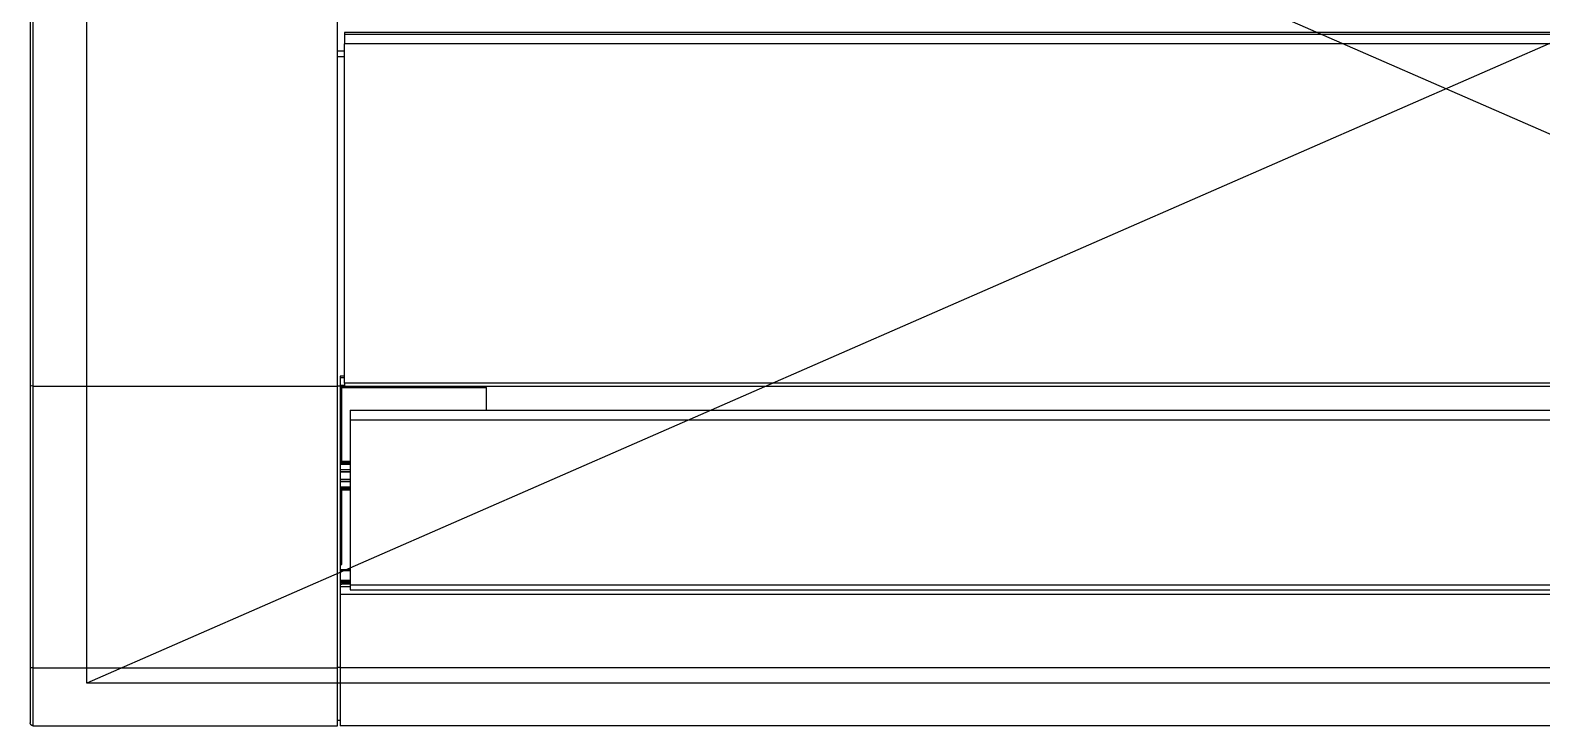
# Model space of a CAD drawing. Header units: millimetres. Extents: x 0 to 460473, y -68369 to 85219.
# Drawn here: x 256855 to 257388, y 11225 to 11471 of the extents above; entities that cross this region are included whole.
import ezdxf

# ---------------------------------------------------------------- set-up
doc = ezdxf.new("R2010")
doc.units = ezdxf.units.MM
doc.header["$LTSCALE"] = 50

# ---------------------------------------------------------------- blocks, each defined once
blk = doc.blocks.new('FSFSGF')
at = {"color": 1}
for p, q in [((325204.31, 82180.36), (325624.31, 83140.36)), ((325204.31, 83140.36), (325624.31, 82180.36))]:
    blk.add_line(p, q, dxfattribs=at)
at = {"color": 8}
for p, q in [((325394.4, 83049.36), (325394.4, 82271.36)), ((325394.99, 82271.36), (325394.99, 83049.36)), ((325398.4, 83049.36), (325398.4, 82271.36)), ((325518.28, 83049.36), (325518.28, 82271.36)), ((325519.32, 82271.36), (325519.32, 83049.36)), ((325527.82, 82273.36), (325527.82, 83047.36)), ((325531.26, 82273.36), (325531.26, 83047.36)), ((325589.63, 83047.36), (325589.63, 82273.36)), ((325591.32, 82273.36), (325591.32, 83047.36)), ((325592.82, 82269.86), (325592.82, 83050.86)), ((325618.89, 83050.86), (325618.89, 82269.86)), ((325639.32, 83050.86), (325639.32, 82269.86)), ((325519.46, 82321.36), (325519.32, 82321.36)), ((325519.82, 82321.36), (325519.46, 82321.36)), ((325519.82, 82270.36), (325519.82, 82321.36)), ((325519.82, 82321.36), (325527.82, 82321.36)), ((325527.82, 82273.36), (325528.43, 82273.36)), ((325528.43, 82273.36), (325529.69, 82273.36)), ((325529.69, 82273.36), (325531.26, 82273.36)), ((325531.26, 82273.36), (325589.63, 82273.36)), ((325545.91, 82273.36), (325545.96, 82269.86)), ((325545.99, 82273.36), (325546.04, 82269.86)), ((325546.12, 82269.86), (325546.07, 82273.36)), ((325546.4, 82273.36), (325546.45, 82269.86)), ((325546.78, 82273.36), (325546.8, 82269.86)), ((325546.92, 82273.36), (325546.95, 82269.86)), ((325547, 82273.36), (325547.03, 82269.86)), ((325548.86, 82273.36), (325548.9, 82269.86)), ((325548.92, 82273.36), (325548.96, 82269.86)), ((325549.64, 82273.36), (325549.63, 82269.86)), ((325549.77, 82273.36), (325549.77, 82269.86)), ((325549.81, 82273.36), (325549.8, 82269.86)), ((325552.28, 82273.36), (325552.28, 82269.86)), ((325552.31, 82273.36), (325552.32, 82269.86)), ((325552.44, 82273.36), (325552.45, 82269.86)), ((325553.16, 82273.36), (325553.12, 82269.86)), ((325553.22, 82273.36), (325553.19, 82269.86)), ((325555.08, 82273.36), (325555.06, 82269.86)), ((325555.17, 82273.36), (325555.14, 82269.86)), ((325555.31, 82273.36), (325555.28, 82269.86)), ((325555.69, 82273.36), (325555.64, 82269.86)), ((325556.01, 82273.36), (325555.97, 82269.86)), ((325556.09, 82273.36), (325556.04, 82269.86)), ((325556.18, 82273.36), (325556.13, 82269.86)), ((325584.22, 82273.36), (325584.22, 82269.86)), ((325584.52, 82269.86), (325584.52, 82273.36)), ((325588.02, 82273.36), (325588.02, 82269.86)), ((325588.32, 82269.86), (325588.32, 82273.36)), ((325588.82, 82273.36), (325588.82, 82269.86)), ((325589.32, 82273.37), (325589.32, 82270.36)), ((325589.63, 82273.36), (325590.84, 82273.36)), ((325590.24, 82273.37), (325590.24, 82269.86)), ((325590.84, 82273.36), (325591.32, 82273.36)), ((325519.32, 82268.86), (325213.95, 82268.86)), ((325394.4, 82271.36), (325394.55, 82271.36)), ((325394.55, 82271.36), (325394.99, 82271.36)), ((325394.99, 82271.36), (325398.4, 82271.36)), ((325518.28, 82271.36), (325398.4, 82271.36)), ((325401.1, 82271.36), (325401.1, 82268.86)), ((325402.89, 82268.86), (325402.89, 82271.36)), ((325515.82, 82271.36), (325515.82, 82269.86)), ((325515.82, 82269.86), (325519.2, 82269.86)), ((325516.32, 82269.86), (325516.32, 82271.36)), ((325518.28, 82271.36), (325519.01, 82271.36)), ((325519.01, 82271.36), (325519.32, 82271.36)), ((325519.12, 82271.36), (325519.12, 82269.86)), ((325519.2, 82269.86), (325592.82, 82269.86)), ((325519.2, 82268.86), (325519.2, 82269.86)), ((325519.32, 82269.86), (325519.32, 82271.36)), ((325519.32, 82269.86), (325519.46, 82270.01)), ((325618.89, 82268.86), (325519.32, 82268.86)), ((325519.32, 82161.36), (325519.32, 82268.86)), ((325519.46, 82270.01), (325519.82, 82270.36)), ((325546.04, 82270.36), (325519.82, 82270.36)), ((325582.32, 82270.36), (325556.14, 82270.36)), ((325582.32, 82270.01), (325582.32, 82270.36)), ((325582.32, 82269.86), (325582.32, 82270.01)), ((325588.82, 82269.86), (325588.87, 82269.86)), ((325588.87, 82269.86), (325588.92, 82269.87)), ((325588.92, 82269.87), (325588.99, 82269.89)), ((325588.99, 82269.89), (325589.06, 82269.92)), ((325589.06, 82269.92), (325589.1, 82269.95)), ((325589.1, 82269.95), (325589.14, 82269.98)), ((325589.14, 82269.98), (325589.17, 82270.01)), ((325589.17, 82270.01), (325589.21, 82270.06)), ((325589.21, 82270.06), (325589.23, 82270.08)), ((325589.23, 82270.08), (325589.25, 82270.11)), ((325589.25, 82270.11), (325589.27, 82270.14)), ((325589.27, 82270.14), (325589.28, 82270.18)), ((325589.28, 82270.18), (325589.3, 82270.22)), ((325589.3, 82270.22), (325589.31, 82270.26)), ((325589.31, 82270.31), (325589.32, 82270.36)), ((325589.31, 82270.26), (325589.31, 82270.31)), ((325592.82, 82269.86), (325618.89, 82269.86)), ((325618.58, 82268.86), (325618.58, 82269.86)), ((325618.89, 82269.86), (325622.96, 82269.86)), ((325618.89, 82161.36), (325618.89, 82268.86)), ((325622.96, 82268.86), (325618.89, 82268.86)), ((325622.96, 82269.86), (325626.85, 82269.86)), ((325626.85, 82268.86), (325622.96, 82268.86)), ((325626.85, 82269.86), (325630.51, 82269.86)), ((325630.51, 82268.86), (325626.85, 82268.86)), ((325630.51, 82269.86), (325633.84, 82269.86)), ((325633.84, 82268.86), (325630.51, 82268.86)), ((325633.84, 82269.86), (325636.8, 82269.86)), ((325636.8, 82268.86), (325633.84, 82268.86)), ((325636.8, 82269.86), (325639.32, 82269.86)), ((325639.32, 82268.86), (325636.8, 82268.86)), ((325637.32, 82268.86), (325637.32, 82269.86)), ((325639.32, 82161.36), (325639.32, 82268.86)), ((325519.32, 82161.36), (325213.95, 82161.36)), ((325213.99, 82160.36), (325519.26, 82160.36)), ((325519.3, 82160.65), (325519.26, 82160.36)), ((325519.26, 82160.36), (325618.73, 82160.36)), ((325519.32, 82161.36), (325519.3, 82160.65)), ((325618.89, 82161.36), (325519.32, 82161.36)), ((325618.84, 82160.65), (325618.73, 82160.36)), ((325618.73, 82160.36), (325622.62, 82160.36)), ((325618.89, 82161.36), (325618.84, 82160.65)), ((325622.96, 82161.36), (325618.89, 82161.36)), ((325622.62, 82160.36), (325626.34, 82160.36)), ((325626.85, 82161.36), (325622.96, 82161.36)), ((325626.34, 82160.36), (325629.84, 82160.36)), ((325630.51, 82161.36), (325626.85, 82161.36)), ((325629.84, 82160.36), (325633.04, 82160.36)), ((325633.84, 82161.36), (325630.51, 82161.36)), ((325633.04, 82160.36), (325635.88, 82160.36)), ((325636.8, 82161.36), (325633.84, 82161.36)), ((325635.88, 82160.36), (325638.32, 82160.36)), ((325639.32, 82161.36), (325636.8, 82161.36)), ((325638.36, 82160.36), (325638.32, 82160.36)), ((325638.41, 82160.37), (325638.36, 82160.36)), ((325638.46, 82160.37), (325638.41, 82160.37)), ((325638.51, 82160.38), (325638.46, 82160.37)), ((325638.6, 82160.4), (325638.51, 82160.38)), ((325638.69, 82160.43), (325638.6, 82160.4)), ((325638.78, 82160.47), (325638.69, 82160.43)), ((325638.86, 82160.52), (325638.78, 82160.47)), ((325638.94, 82160.58), (325638.86, 82160.52)), ((325639.02, 82160.65), (325638.94, 82160.58)), ((325639.08, 82160.72), (325639.02, 82160.65)), ((325639.14, 82160.8), (325639.08, 82160.72)), ((325639.19, 82160.88), (325639.14, 82160.8)), ((325639.24, 82160.97), (325639.19, 82160.88)), ((325639.27, 82161.06), (325639.24, 82160.97)), ((325639.3, 82161.16), (325639.27, 82161.06)), ((325639.31, 82161.26), (325639.3, 82161.16)), ((325639.32, 82161.36), (325639.31, 82161.26))]:
    blk.add_line(p, q, dxfattribs=at)
at = {"color": 1}
blk.add_lwpolyline([(325204.31, 82180.36), (325204.31, 83140.36), (325624.31, 83140.36), (325624.31, 82180.36)], close=True, dxfattribs=at)

msp = doc.modelspace()

# ---------------------------------------------------------------- block references
at = {"rotation": 270}
msp.add_blockref('FSFSGF', (174694.26200433, 336864.6085589), dxfattribs=at)

doc.saveas('drawing.dxf')
